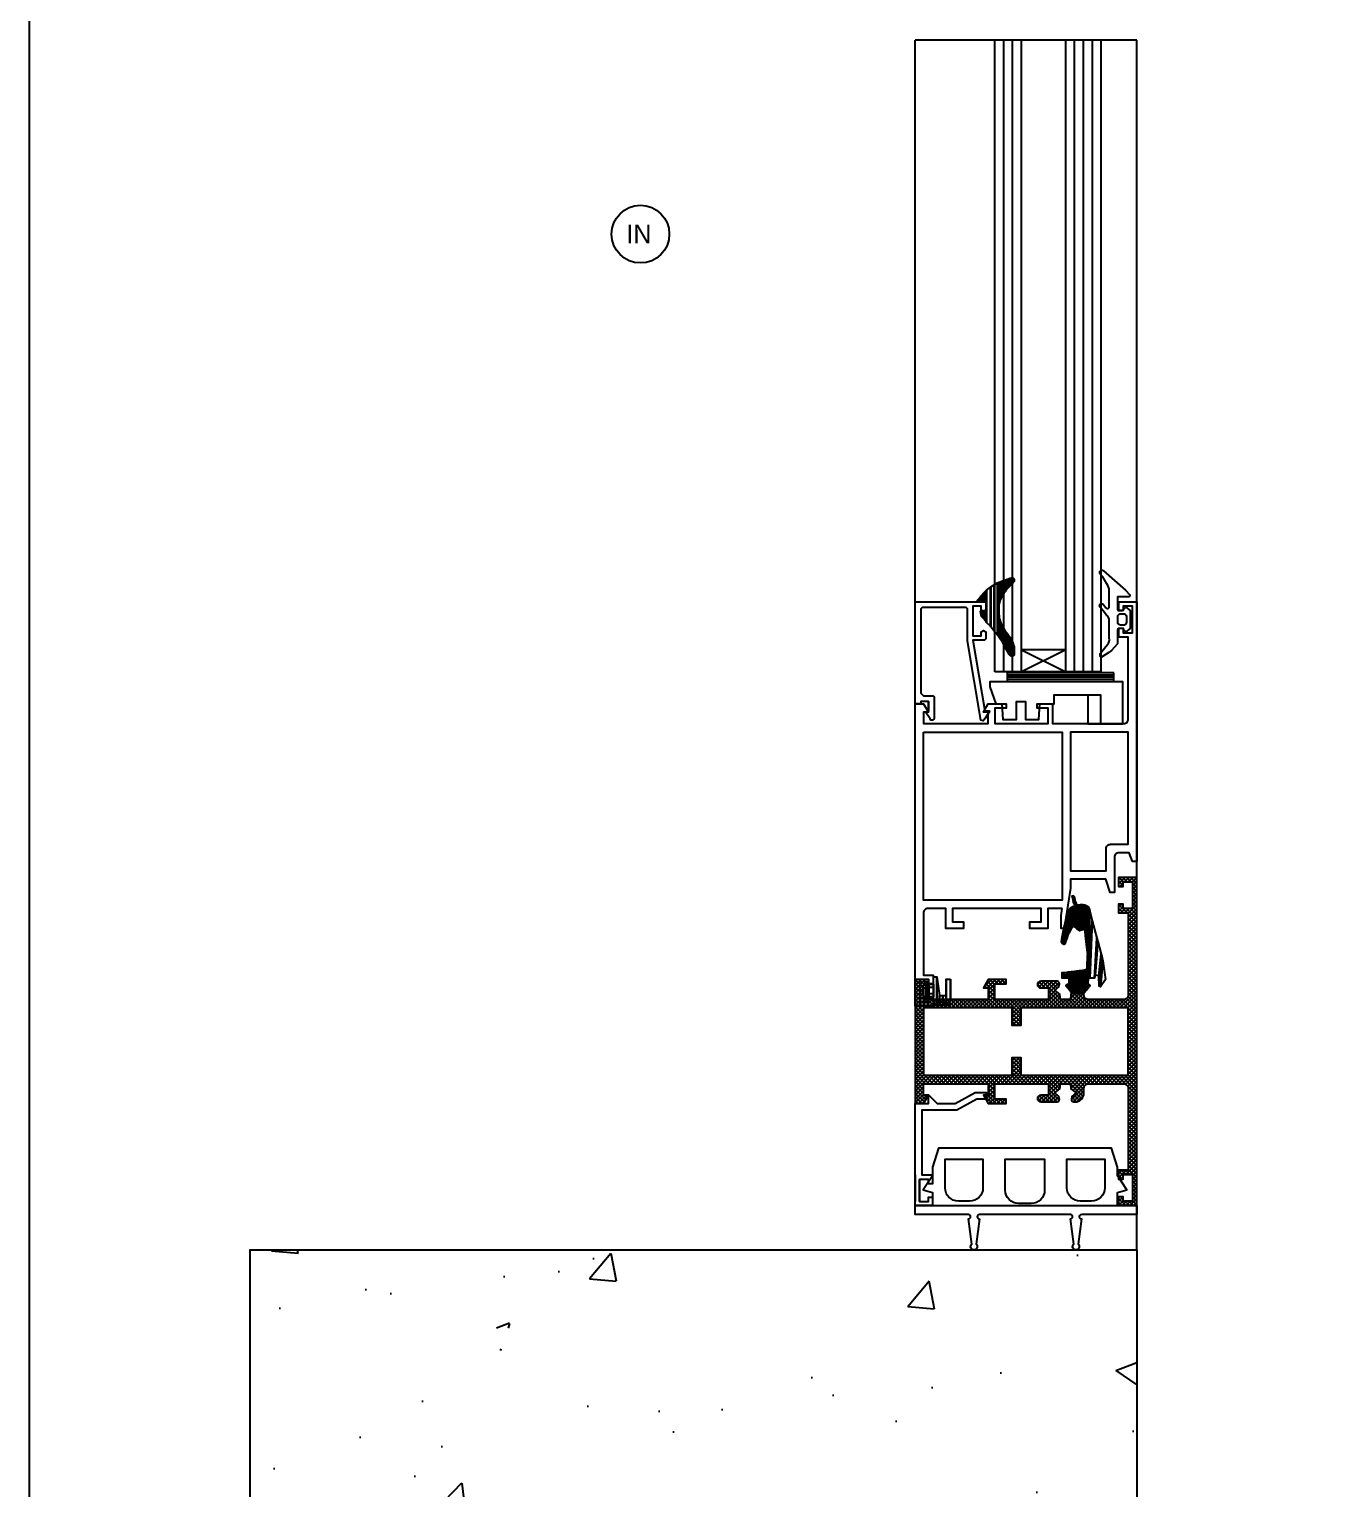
# Model space of a CAD drawing. Header units: millimetres. Extents: x 128.98 to 130.52, y 96.54 to 97.67.
# Drawn here: x 128.9763 to 129.2694, y 96.87 to 97.1991 of the extents above; entities that cross this region are included whole.
import ezdxf

# ---------------------------------------------------------------- set-up
doc = ezdxf.new("R2010")
doc.units = ezdxf.units.MM
doc.linetypes.add('CENTER', pattern=[2, 1.25, -0.25, 0.25, -0.25])
for name, color, linetype in [('11', 7, 'Continuous'), ('ACCES', 1, 'Continuous'), ('JOINT', 3, 'Continuous'), ('PARC', 8, 'Continuous'), ('PROFIL', 7, 'Continuous')]:
    doc.layers.add(name, color=color, linetype=linetype)
doc.styles.add('2', font='SCRIPTC.SHX', dxfattribs={"height": 0.2})
doc.styles.add('ROMANS', font='romans')

# ---------------------------------------------------------------- blocks, each defined once
blk = doc.blocks.new('8070A000')
at = {"layer": 'PROFIL'}
for points in [[(69.19, -16.83), (69.2, -20.1), (73.7, -20.1), (73.7, -24.1), (72.2, -24.1), (72.2, -21.6), (69.2, -21.6), (69.2, -41.6), (72.2, -41.6), (72.2, -39.1), (73.7, -39.1), (73.7, -43.1), (69.2, -43.1), (69.2, -47.1, 0.414214), (70.2, -48.1), (84.2, -48.1), (84.2, -45.9), (86.2, -45.9), (86.2, -46.9), (85.2, -46.9), (85.2, -49), (90.2, -49), (90.2, -46.9), (89.2, -46.9), (89.2, -45.9), (91.2, -45.9), (91.2, -50), (23, -50), (23, -48.1), (24.9, -47), (24.9, -48.1), (27.5, -48.1), (27.5, -33.5), (24.9, -33.5), (24.9, -34.6), (23, -33.5), (23, -29.5), (24, -29.5), (24, -32), (27.5, -32), (27.5, -20), (24, -20), (24, -22.5), (23, -22.5), (23, -19), (27.5, -19), (27.5, -2.93, 0.414214), (26.5, -1.93), (8, -1.93), (8, -4.1), (6, -4.1), (6, -3.1), (7, -3.1), (7, -1), (1, -1), (1, -3.1), (2, -3.1), (2, -4.1), (0, -4.1), (0, 0), (58.6, 0), (58.6, -1), (56.6, -1.73), (56.6, -4.03, 0.414214), (57.6, -5.03), (65.6, -5.03), (65.6, -6.03), (62.6, -6.98), (62.6, -14.93), (64.6, -14.93), (73.7, -16.43), (73.7, -17.1), (70.76, -17.1)], [(54.7, -5.93), (54.7, -1.93), (29.4, -1.93), (29.4, -14.93), (60.7, -14.93), (60.7, -6.93), (55.7, -6.93, -0.414214)]]:
    blk.add_lwpolyline(points, format="xyb", close=True, dxfattribs=at)
blk.add_lwpolyline([(29.4, -48.1), (29.4, -16.83), (67.3, -16.83), (67.3, -48.1)], close=True, dxfattribs=at)
blk = doc.blocks.new('2273000')
at = {"layer": 'PARC'}
blk.add_lwpolyline([(8.94, 24.69), (6.84, 24.69), (8.94, 24.69), (8.94, 26.39), (8.44, 26.39), (8.44, 27.69), (31.15, 27.69), (31.44, 27.4), (31.44, 12.09), (31.15, 11.79), (29.55, 11.79), (29.27, 12.29), (29.55, 12.79), (30.44, 12.79), (30.44, 14.69), (23.74, 14.69), (23.74, 12.79), (24.63, 12.79), (24.92, 12.29), (24.63, 11.79), (23.04, 11.79), (22.74, 12.09), (22.74, 14.69), (6.84, 11.99), (6.86, 11), (6.67, 10.94), (5.06, 11.98), (4.57, 12.39), (4.7, 12.85), (22.64, 15.89), (29.85, 15.89), (30.14, 16.19), (30.14, 26.1), (29.85, 26.39), (10.83, 26.39), (10.24, 25.81), (10.24, 23.69), (9.95, 23.39), (5.02, 23.39), (4.7, 23.75), (4.75, 24.15), (5, 24.33), (6.44, 25.27), (6.84, 24.69)], dxfattribs=at)
blk = doc.blocks.new('2902000')
at = {"layer": 'JOINT', "color": 3, "linetype": 'Continuous'}
blk.add_3dface([(1.73, -3.49), (1.73, -1.59), (4.23, -1.59), (4.23, -3.49)], dxfattribs=at)
mesh = blk.add_polyface(dxfattribs=at)
corners = [(2.25, 3.71), (-1.91, 3.16), (3.93, 2.61), (-2.98, 2.88), (3.74, 2.33), (-3.43, 2.76), (1.47, 2.21), (-6.31, 2), (1.28, 1.44), (-7.03, 1.81), (1.98, 1.26), (-10.98, 0.77), (1.98, 0.21), (3.51, 0.21), (3.76, 0.21), (-13.18, 0.19), (1.98, -0.55), (3.09, -0.55), (4.47, -0.37), (-13.52, 0.1), (4.58, -0.46), (-0.01, 0.1), (-13.89, 0), (4.7, -0.56), (0, 0), (-0.91, 0), (-14.21, -0.19), (4.93, -0.75), (0.02, -0.19), (-2.61, -0.19), (5.43, -1.15), (0.07, -0.59), (-6.29, -0.59), (-14.44, -0.59), (5.43, -1.15), (0.07, -0.59), (-6.29, -0.59), (-14.44, -0.59), (5.43, -1.47), (0.11, -0.91), (-9.12, -0.91), (-14.56, -0.91), (5.43, -1.53), (0.12, -0.97), (-9.1, -0.97), (-14.59, -0.97), (5.43, -1.95), (0.17, -1.39), (-8.97, -1.39), (-14.65, -1.39), (5.43, -2.46), (0.23, -1.91), (-8.81, -1.91), (-14.65, -1.91), (5.43, -2.71), (0.26, -2.15), (-8.74, -2.15), (-14.6, -2.15), (5.43, -2.84), (0.28, -2.28), (-8.85, -2.28), (-14.57, -2.28), (5.43, -3.3), (0.34, -2.74), (-9.2, -2.74), (-14.65, -2.74), (5.43, -3.62), (0.38, -3.06), (-9.36, -2.89), (-14.91, -2.9), (5.43, -3.67), (0.38, -3.12), (-9.4, -2.94), (-14.38, -2.94), (-14.98, -2.91), (5.43, -3.76), (0.39, -3.2), (-9.46, -3.02), (-14.37, -3.02), (-14.47, -3.02), (-15.23, -3.04), (5.09, -4.04), (0.43, -3.48), (-9.65, -3.3), (-14.33, -3.3), (-14.69, -3.26), (-15.56, -3.14), (5.05, -4.07), (0.43, -3.51), (-9.68, -3.33), (-14.32, -3.33), (-14.72, -3.29), (-15.83, -3.17), (4.98, -4.13), (0.44, -3.57), (-9.72, -3.39), (-14.3, -3.39), (-14.79, -3.35), (-16.49, -3.31), (4.76, -4.3), (0.46, -3.75), (-9.84, -3.57), (-14.23, -3.57), (-15.07, -3.44), (-16.63, -3.48), (4.76, -4.31), (0.46, -3.75), (-9.84, -3.57), (-14.23, -3.57), (-15.07, -3.44), (-16.63, -3.49), (4.68, -4.37), (0.47, -3.81), (-9.73, -3.63), (-14.2, -3.63), (-15.2, -3.48), (-16.62, -3.55), (4.61, -4.43), (0.48, -3.87), (-9.63, -3.69), (-14.18, -3.69), (-15.55, -3.54), (-16.61, -3.61), (4.56, -4.47), (3.09, -4.47), (1.98, -4.47), (0.48, -3.91), (-9.56, -3.73), (-14.16, -3.73), (-15.78, -3.58), (-16.6, -3.65), (4.39, -4.61), (3.2, -4.61), (1.98, -4.61), (0.5, -4.05), (-9.33, -3.87), (-14.08, -3.87), (-16.58, -3.79), (4.18, -4.78), (3.34, -4.78), (1.98, -4.78), (0.52, -4.22), (-9.05, -4.04), (-13.98, -4.04), (3.76, -5.12), (3.51, -5.12), (1.98, -5.12), (0.56, -4.56), (-8.47, -4.38), (-13.6, -4.38), (1.98, -5.23), (0.57, -4.67), (-8.29, -4.49), (-13.48, -4.49), (1.98, -5.31), (0.58, -4.75), (-8.16, -4.57), (-13.28, -4.57), (1.98, -5.46), (0.6, -4.9), (-7.74, -4.72), (-12.88, -4.72), (1.98, -5.67), (0.67, -5.67), (-7.16, -4.93), (-12.04, -4.93), (1.98, -5.78), (0.68, -5.78), (-6.85, -5.05), (-11.48, -5.05), (1.98, -6.01), (0.71, -6.01), (-6.25, -5.27), (-10.79, -5.27), (-5.76, -5.45), (-10.24, -5.45), (-5.64, -5.66), (-9.23, -5.66), (-5.71, -5.75), (-8.8, -5.75), (-5.9, -6.02), (-7.25, -6.02), (-6.22, -6.2)]
mesh.append_faces([[corners[k] for k in face] for face in [(139, 138, 144, 145), (167, 166, 170, 171)]], dxfattribs={"vtx0": -1, "color": 3})
mesh.append_faces([[corners[k] for k in face] for face in [(0, 0, 2, 1), (1, 2, 4, 3), (3, 4, 6, 5), (5, 6, 8, 7), (7, 8, 10, 9), (9, 10, 12, 11), (11, 12, 16, 15), (15, 18, 20, 19), (19, 21, 25, 22), (21, 20, 23, 24), (22, 25, 29, 26), (24, 23, 27, 28), (26, 29, 32, 33), (28, 27, 30, 31), (33, 32, 36, 37), (31, 30, 34, 35), (37, 36, 40, 41), (35, 34, 38, 39), (41, 40, 44, 45), (39, 38, 42, 43), (45, 44, 48, 49), (43, 42, 46, 47), (49, 48, 52, 53), (47, 46, 50, 51), (53, 52, 56, 57), (51, 50, 54, 55), (57, 56, 60, 61), (55, 54, 58, 59), (61, 60, 64, 65), (59, 58, 62, 63), (65, 64, 68, 69), (63, 62, 66, 67), (69, 68, 72, 74), (67, 66, 70, 71), (74, 73, 79, 80), (73, 72, 77, 78), (71, 70, 75, 76), (80, 79, 85, 86), (78, 77, 83, 84), (76, 75, 81, 82), (86, 85, 91, 92), (84, 83, 89, 90), (82, 81, 87, 88), (92, 91, 97, 98), (90, 89, 95, 96), (88, 87, 93, 94), (98, 97, 103, 104), (96, 95, 101, 102), (94, 93, 99, 100), (104, 103, 109, 110), (102, 101, 107, 108), (100, 99, 105, 106), (110, 109, 115, 116), (108, 107, 113, 114), (106, 105, 111, 112), (116, 115, 121, 122), (114, 113, 119, 120), (112, 111, 117, 118), (122, 121, 129, 130), (120, 119, 127, 128), (118, 117, 123, 126), (130, 129, 137, 137), (128, 127, 135, 136), (126, 125, 133, 134), (124, 123, 131, 132), (136, 135, 142, 143), (134, 133, 140, 141), (132, 131, 138, 139), (143, 142, 148, 149), (141, 140, 146, 147), (149, 148, 152, 153), (147, 146, 150, 151), (153, 152, 156, 157), (151, 150, 154, 155), (157, 156, 160, 161), (155, 154, 158, 159), (161, 160, 164, 165), (159, 158, 162, 163), (165, 164, 168, 169), (163, 162, 166, 167), (169, 168, 172, 173), (173, 172, 174, 175), (175, 174, 176, 177), (177, 176, 178, 179), (179, 178, 180, 181), (181, 180, 182, 182)]], dxfattribs={"vtx0": -1, "vtx2": -1, "color": 3})
mesh.append_faces([[corners[k] for k in face] for face in [(16, 17), (125, 124)]], dxfattribs={"vtx1": -1, "color": 3})
mesh.append_faces([[corners[k] for k in face] for face in [(13, 14, 18, 17)]], dxfattribs={"vtx2": -1, "color": 3})
mesh = blk.add_polyface(dxfattribs=at)
corners = [(-9.75, -0.87), (-9.34, -1.56), (-13.6, -1.56), (-9.1, -1.99), (-13.86, -1.99), (-9.08, -2.02), (-13.86, -2.02), (-9.33, -2.35), (-13.9, -2.35), (-9.84, -2.96), (-13.66, -2.96), (-13.42, -2.96), (-9.88, -3.02), (-13.65, -3.02), (-13.39, -3.02), (-10.27, -3.54), (-13.13, -3.54), (-12.78, -3.54), (-10.29, -3.56), (-13.12, -3.56), (-12.93, -3.56), (-12.75, -3.56), (-10.29, -3.59), (-13.1, -3.59), (-12.72, -3.59), (-10.29, -3.74), (-12.54, -3.74), (-9.95, -3.99), (-12.26, -3.99), (-9.88, -4.02), (-12.22, -4.02), (-11.83, -4.02), (-9.8, -4.06), (-12.17, -4.06), (-11.77, -4.06), (-9.05, -4.46), (-11.19, -4.46), (-10.83, -4.46), (-9.02, -4.48), (-11.17, -4.48), (-10.81, -4.48), (-8.41, -4.8), (-10.36, -4.8), (-8.08, -4.92), (-10.2, -4.92), (-9.82, -4.92), (-7.76, -5.03), (-10.04, -5.03), (-9.68, -5.03), (-7.15, -5.25), (-9.41, -5.25), (-8.98, -5.25), (-6.87, -5.35), (-9.28, -5.35), (-8.69, -5.35), (-6.79, -5.38), (-8.61, -5.38), (-8.09, -5.38), (-6.47, -5.49), (-8.28, -5.49), (-7.8, -5.49), (-6.44, -5.5), (-7.78, -5.5), (-6.36, -5.62), (-7.48, -5.62), (-6.38, -5.68), (-7.34, -5.68), (-7.14, -5.74), (-6.41, -5.74), (-6.85, -5.83), (-6.56, -5.83)]
mesh.append_faces([[corners[k] for k in face] for face in [(68, 67, 69, 70)]], dxfattribs={"vtx0": -1, "color": 3})
mesh.append_faces([[corners[k] for k in face] for face in [(0, 0, 2, 1), (1, 2, 4, 3), (3, 4, 6, 5), (5, 6, 8, 7), (7, 8, 10, 9), (9, 11, 14, 12), (11, 10, 13, 13), (12, 14, 16, 15), (15, 17, 21, 18), (17, 16, 19, 20), (18, 21, 24, 22), (20, 19, 23, 23), (22, 24, 26, 25), (25, 26, 28, 27), (27, 28, 30, 29), (29, 31, 34, 32), (31, 30, 33, 33), (32, 34, 36, 35), (35, 37, 40, 38), (37, 36, 39, 39), (38, 40, 42, 41), (41, 42, 44, 43), (43, 45, 48, 46), (45, 44, 47, 47), (46, 48, 50, 49), (49, 51, 54, 52), (51, 50, 53, 53), (52, 54, 56, 55), (55, 57, 60, 58), (57, 56, 59, 59), (58, 60, 62, 61), (61, 62, 64, 63), (63, 64, 66, 65), (65, 66, 67, 68)]], dxfattribs={"vtx0": -1, "vtx2": -1, "color": 3})
blk = doc.blocks.new('2343000')
at = {"color": 3, "linetype": 'Continuous', "const_width": 0.5}
blk.add_lwpolyline([(0, 0), (0, 0)], dxfattribs=at)
at = {"layer": 'JOINT', "color": 3, "linetype": 'Continuous'}
blk.add_3dface([(6.13, 5.7), (4.63, 5.7), (4.63, 7.2), (6.13, 7.2)], dxfattribs=at)
mesh = blk.add_polyface(dxfattribs=at)
corners = [(7.89, 1.82), (3.26, 1.82), (7.89, 1.84), (3.26, 1.84), (2.42, 1.84), (2.03, 1.84), (7.89, 2.82), (3.26, 2.82), (2.7, 2.82), (2.03, 2.82), (3.26, 2.83), (2.7, 2.83), (2.03, 2.83), (4.26, 2.83), (3.26, 3.54), (2.91, 3.54), (2.03, 3.54), (4.26, 3.54), (2.03, 4.35), (4.26, 4.35), (2.03, 4.94), (8.48, 4.94), (2.03, 5.7), (3.95, 5.7), (6.8, 5.7), (8.48, 5.7), (3.95, 6.7), (6.8, 6.7), (3.4, 7.13), (7.36, 7.13), (3.4, 7.41), (7.36, 7.41), (4.23, 8), (6.53, 8)]
mesh.append_faces([[corners[k] for k in face] for face in [(21, 20, 22, 25), (31, 30, 32, 33)]], dxfattribs={"vtx0": -1, "color": 3})
mesh.append_faces([[corners[k] for k in face] for face in [(2, 3, 7, 6), (6, 7, 10, 13), (8, 9, 12, 11), (13, 10, 14, 17), (11, 12, 16, 15), (17, 16, 18, 19), (19, 18, 20, 21), (24, 23, 26, 27), (27, 26, 28, 29), (29, 28, 30, 31)]], dxfattribs={"vtx0": -1, "vtx2": -1, "color": 3})
mesh.append_faces([[corners[k] for k in face] for face in [(14, 15)]], dxfattribs={"vtx1": -1, "color": 3})
mesh.append_faces([[corners[k] for k in face] for face in [(0, 1, 3, 2), (4, 5, 9, 8)]], dxfattribs={"vtx2": -1, "color": 3})
blk = doc.blocks.new('2271000')
at = {"layer": 'PARC'}
blk.add_line((3.258, 0.859), (3.858, 0.859), dxfattribs=at)
blk.add_lwpolyline([(3.858, 0.959), (3.858, 1.163), (3.758, 1.163), (3.758, 1.249), (3.951, 1.249), (3.951, 0.859), (1.651, 0.859), (1.651, 1.159), (1.451, 1.159), (1.651, 1.359), (1.651, 1.759), (1.401, 2.209), (1.401, 2.459), (1.551, 2.459), (1.551, 2.248), (1.801, 1.798), (1.801, 1.009), (3.258, 1.009), (3.258, 1.249), (3.458, 1.249), (3.458, 1.163), (3.358, 1.163), (3.358, 0.959), (3.858, 0.959), (3.358, 0.959)], dxfattribs=at)
blk = doc.blocks.new('*X13')
at = {"color": 0}
for p, q in [((679, -4.24), (680.38, -2.86)), ((679, -3.36), (679.5, -2.86)), ((680.03, -3.86), (679.03, -2.86)), ((680.92, -3.86), (679.92, -2.86)), ((680.26, -3.86), (681.26, -2.86)), ((681.8, -3.86), (680.8, -2.86)), ((681.15, -3.86), (682.15, -2.86)), ((683.1, -4.28), (681.68, -2.86)), ((682.03, -3.86), (683.03, -2.86)), ((683.1, -3.39), (682.57, -2.86)), ((680, -4.71), (679, -3.71)), ((679, -5.13), (680, -4.13)), ((680, -5.6), (679, -4.6)), ((679, -6.01), (680, -5.01)), ((680, -6.48), (679, -5.48)), ((679, -6.89), (680, -5.89)), ((680, -7.36), (679, -6.36)), ((682.1, -4.68), (683.1, -3.68)), ((682.8, -4.86), (682.1, -4.16)), ((682.8, -4.86), (683.1, -4.56)), ((679, -7.78), (680, -6.78)), ((680, -8.25), (679, -7.25)), ((679, -8.66), (680, -7.66)), ((680, -9.13), (679, -8.13)), ((679, -9.55), (680, -8.55)), ((680.93, -10.95), (679, -9.02)), ((679, -10.43), (680, -9.43)), ((679, -12.2), (681.34, -9.86)), ((679, -11.31), (680.45, -9.86)), ((681.73, -10.86), (680.73, -9.86)), ((681.22, -10.86), (683.1, -8.98)), ((682.61, -10.86), (681.61, -9.86)), ((682.1, -9.1), (682.34, -8.86)), ((683.1, -10.46), (682.1, -9.46)), ((682.1, -10.86), (683.1, -9.87)), ((683.1, -9.58), (682.38, -8.86)), ((680.93, -11.83), (679, -9.9)), ((680.93, -12.72), (679, -10.78)), ((679, -13.08), (680.93, -11.15)), ((680.93, -13.6), (679, -11.67)), ((679, -13.97), (680.93, -12.03)), ((680.93, -14.48), (679, -12.55)), ((679, -14.85), (680.93, -12.92)), ((682.99, -10.86), (683.1, -10.75)), ((680.93, -15.37), (679, -13.44)), ((679, -15.73), (680.93, -13.8)), ((680.93, -16.25), (679, -14.32)), ((679, -16.62), (680.93, -14.68)), ((680.93, -17.14), (679, -15.2)), ((679, -17.5), (680.93, -15.57)), ((680.93, -18.02), (679, -16.09)), ((679, -18.38), (680.93, -16.45)), ((680.93, -18.9), (679, -16.97)), ((679, -19.27), (680.93, -17.34)), ((680.93, -19.79), (679, -17.85)), ((679, -20.15), (680.93, -18.22)), ((680.93, -20.67), (679, -18.74)), ((679, -21.04), (680.93, -19.1)), ((680.93, -21.55), (679, -19.62)), ((679, -21.92), (680.93, -19.99)), ((680.93, -22.44), (679, -20.51)), ((679, -22.8), (680.93, -20.87)), ((680.93, -23.32), (679, -21.39)), ((679, -23.69), (680.93, -21.76)), ((680.93, -24.21), (679, -22.27)), ((679, -24.57), (680.93, -22.64)), ((680.93, -25.09), (679, -23.16)), ((679, -25.46), (680.93, -23.52)), ((680.93, -25.97), (679, -24.04)), ((679, -26.34), (680.93, -24.41)), ((680.93, -26.86), (679, -24.93)), ((679, -27.22), (680.93, -25.29)), ((680.93, -27.74), (679, -25.81)), ((679, -28.11), (680.93, -26.18)), ((690.93, -28.55), (693.21, -26.27)), ((693.68, -27.23), (692.73, -26.28)), ((696.25, -30.3), (700.28, -26.27)), ((696.54, -27.36), (697.63, -26.27)), ((696.96, -27.83), (698.51, -26.27)), ((698.93, -28.07), (697.14, -26.27)), ((697.45, -28.22), (699.4, -26.27)), ((699.52, -27.77), (698.02, -26.27)), ((700.41, -27.77), (698.91, -26.27)), ((701.14, -27.62), (699.79, -26.27)), ((701.44, -27.03), (700.68, -26.27)), ((708.5, -26.01), (708.65, -25.86)), ((709.22, -26.86), (708.5, -26.14)), ((708.53, -26.86), (709.53, -25.86)), ((710.1, -26.86), (709.1, -25.86)), ((709.41, -26.86), (710.41, -25.86)), ((710.99, -26.86), (709.99, -25.86)), ((710.3, -26.86), (711.3, -25.86)), ((712.77, -27.76), (710.87, -25.86)), ((711, -27.04), (712.18, -25.86)), ((711, -27.93), (712.71, -26.22)), ((713.52, -27.63), (711.76, -25.86)), ((726.19, -27.76), (728.09, -25.86)), ((726.95, -26.12), (727.21, -25.86)), ((729, -28.08), (726.98, -26.06)), ((727.07, -27.76), (728.97, -25.86)), ((729, -27.2), (727.67, -25.86)), ((729, -26.31), (728.55, -25.86)), ((680.93, -28.63), (679, -26.69)), ((679, -28.99), (680.93, -27.06)), ((680.94, -29.52), (679, -27.58)), ((679, -29.87), (680.93, -27.94)), ((682.8, -32.26), (679, -28.46)), ((679, -30.76), (680.93, -28.83)), ((681.92, -32.26), (679, -29.35)), ((688.99, -32.26), (692.84, -28.41)), ((689.87, -32.26), (693.35, -28.79)), ((690.75, -32.26), (693.85, -29.16)), ((690.93, -29.44), (693.72, -26.65)), ((694.29, -32.26), (690.93, -28.9)), ((695.17, -32.26), (690.95, -28.03)), ((691.08, -27.52), (692.18, -26.42)), ((693.94, -30.15), (691.15, -27.36)), ((692.83, -28.15), (691.53, -26.85)), ((693.33, -27.76), (692.04, -26.48)), ((693.88, -29.2), (693.82, -29.14)), ((695.17, -32.26), (698.93, -28.5)), ((696.06, -32.26), (698.93, -29.39)), ((696.32, -29.35), (696.95, -28.71)), ((699.59, -32.26), (696.44, -29.1)), ((698.93, -28.95), (696.53, -26.55)), ((696.8, -27.7), (696.55, -27.45)), ((700.48, -32.26), (696.94, -28.72)), ((698.93, -29.83), (697.45, -28.35)), ((699.66, -27.77), (701.06, -26.37)), ((700.55, -27.77), (701.43, -26.89)), ((709.32, -32.26), (712.5, -29.08)), ((711, -28.81), (713.03, -26.78)), ((712.5, -28.37), (711, -26.87)), ((712.5, -29.26), (711, -27.76)), ((711, -29.69), (712.5, -28.19)), ((712.5, -30.14), (711, -28.64)), ((713.74, -32.26), (711, -29.53)), ((712.93, -27.76), (713.35, -27.34)), ((725.23, -32.26), (729, -28.49)), ((726.03, -27.76), (726.01, -27.74)), ((726.11, -32.26), (729, -29.37)), ((726.91, -27.76), (726.33, -27.18)), ((729, -28.96), (726.66, -26.62)), ((727.1, -28.62), (729, -26.72)), ((727.1, -29.5), (729, -27.6)), ((729, -29.85), (727.1, -27.95)), ((729, -30.73), (727.1, -28.83)), ((679, -31.64), (680.98, -29.66)), ((679, -32.53), (681.35, -30.18)), ((681.03, -32.26), (679, -30.23)), ((679, -33.41), (682.05, -30.36)), ((680.93, -33.04), (679, -31.11)), ((680.93, -33.93), (679, -32)), ((679, -34.29), (680.93, -32.36)), ((680.93, -34.81), (679, -32.88)), ((681.03, -32.26), (682.93, -30.36)), ((683.68, -32.26), (681.77, -30.35)), ((681.92, -32.26), (683.82, -30.36)), ((684.57, -32.26), (682.67, -30.36)), ((682.8, -32.26), (684.7, -30.36)), ((685.45, -32.26), (683.55, -30.36)), ((683.68, -32.26), (685.58, -30.36)), ((686.34, -32.26), (684.44, -30.36)), ((684.57, -32.26), (686.47, -30.36)), ((687.22, -32.26), (685.32, -30.36)), ((685.45, -32.26), (687.35, -30.36)), ((688.1, -32.26), (686.2, -30.36)), ((686.34, -32.26), (688.24, -30.36)), ((688.99, -32.26), (687.09, -30.36)), ((687.22, -32.26), (689.12, -30.36)), ((689.87, -32.26), (687.97, -30.36)), ((688.1, -32.26), (690.01, -30.36)), ((690.75, -32.26), (688.85, -30.36)), ((691.64, -32.26), (689.74, -30.36)), ((692.52, -32.26), (690.47, -30.21)), ((693.41, -32.26), (690.87, -29.72)), ((691.64, -32.26), (693.93, -29.97)), ((692.52, -32.26), (694.42, -30.36)), ((693.41, -32.26), (695.31, -30.36)), ((696.06, -32.26), (694.16, -30.36)), ((694.29, -32.26), (696.19, -30.36)), ((696.94, -32.26), (695.04, -30.36)), ((697.83, -32.26), (695.93, -30.36)), ((698.71, -32.26), (696.29, -29.84)), ((696.94, -32.26), (698.93, -30.27)), ((697.83, -32.26), (699.73, -30.36)), ((698.71, -32.26), (700.61, -30.36)), ((701.36, -32.26), (699.46, -30.36)), ((699.59, -32.26), (701.49, -30.36)), ((702.25, -32.26), (700.35, -30.36)), ((700.48, -32.26), (702.38, -30.36)), ((703.13, -32.26), (701.23, -30.36)), ((701.36, -32.26), (703.26, -30.36)), ((704.01, -32.26), (702.11, -30.36)), ((702.25, -32.26), (704.15, -30.36)), ((704.9, -32.26), (703, -30.36)), ((703.13, -32.26), (705.03, -30.36)), ((707.1, -33.58), (703.88, -30.36)), ((704.01, -32.26), (705.91, -30.36)), ((707.1, -32.7), (704.76, -30.36)), ((704.9, -32.26), (706.8, -30.36)), ((705.2, -33.73), (708.56, -30.36)), ((705.2, -32.84), (707.68, -30.36)), ((707.1, -34.46), (705.2, -32.56)), ((705.2, -34.61), (707.1, -32.71)), ((707.55, -32.26), (705.65, -30.36)), ((708.43, -32.26), (706.53, -30.36)), ((709.32, -32.26), (707.42, -30.36)), ((707.55, -32.26), (709.45, -30.36)), ((710.2, -32.26), (708.3, -30.36)), ((708.43, -32.26), (710.33, -30.36)), ((711.08, -32.26), (709.18, -30.36)), ((711.97, -32.26), (710.07, -30.36)), ((710.2, -32.26), (712.5, -29.96)), ((712.85, -32.26), (710.95, -30.36)), ((711.08, -32.26), (712.98, -30.36)), ((711.97, -32.26), (713.87, -30.36)), ((714.62, -32.26), (712.72, -30.36)), ((712.85, -32.26), (714.75, -30.36)), ((715.5, -32.26), (713.6, -30.36)), ((713.74, -32.26), (715.64, -30.36)), ((716.39, -32.26), (714.49, -30.36)), ((714.62, -32.26), (716.52, -30.36)), ((717.27, -32.26), (715.37, -30.36)), ((715.5, -32.26), (717.4, -30.36)), ((718.16, -32.26), (716.26, -30.36)), ((716.39, -32.26), (718.29, -30.36)), ((719.04, -32.26), (717.14, -30.36)), ((717.27, -32.26), (719.17, -30.36)), ((719.92, -32.26), (718.02, -30.36)), ((718.16, -32.26), (720.06, -30.36)), ((720.81, -32.26), (718.91, -30.36)), ((719.04, -32.26), (720.94, -30.36)), ((721.69, -32.26), (719.79, -30.36)), ((719.92, -32.26), (721.82, -30.36)), ((722.57, -32.26), (720.67, -30.36)), ((720.81, -32.26), (722.71, -30.36)), ((723.46, -32.26), (721.56, -30.36)), ((721.69, -32.26), (723.59, -30.36)), ((724.34, -32.26), (722.44, -30.36)), ((722.57, -32.26), (724.47, -30.36)), ((725.23, -32.26), (723.33, -30.36)), ((723.46, -32.26), (725.36, -30.36)), ((726.11, -32.26), (724.21, -30.36)), ((724.34, -32.26), (726.24, -30.36)), ((726.99, -32.26), (725.09, -30.36)), ((729, -33.38), (725.98, -30.36)), ((729, -32.5), (726.86, -30.36)), ((726.99, -32.26), (729, -30.26)), ((729, -31.62), (727.1, -29.72)), ((727.1, -33.04), (729, -31.14)), ((727.1, -33.92), (729, -32.02)), ((729, -34.27), (727.1, -32.37)), ((727.1, -34.81), (729, -32.91)), ((679, -35.18), (680.93, -33.25)), ((680.93, -35.7), (679, -33.76)), ((679, -36.06), (680.93, -34.13)), ((680.93, -36.58), (679, -34.65)), ((679, -36.95), (680.93, -35.01)), ((680.93, -37.46), (679, -35.53)), ((679, -37.83), (680.93, -35.9)), ((707.1, -35.35), (705.2, -33.45)), ((705.2, -35.49), (707.1, -33.59)), ((707.1, -36.23), (705.2, -34.33)), ((706.25, -36.26), (705.2, -35.22)), ((705.36, -36.26), (705.2, -36.1)), ((705.32, -36.26), (707.1, -34.48)), ((706.2, -36.26), (707.1, -35.36)), ((729, -35.15), (727.1, -33.25)), ((727.1, -35.69), (729, -33.79)), ((729, -36.03), (727.1, -34.13)), ((727.1, -36.58), (729, -34.68)), ((729, -36.92), (727.1, -35.02)), ((727.1, -37.46), (729, -35.56)), ((729, -37.8), (727.1, -35.9)), ((680.93, -38.35), (679, -36.42)), ((679, -38.71), (680.93, -36.78)), ((680.93, -39.23), (679, -37.3)), ((679, -39.6), (680.93, -37.67)), ((680.93, -40.12), (679, -38.18)), ((679, -40.48), (680.93, -38.55)), ((680.93, -41), (679, -39.07)), ((679, -41.37), (680.93, -39.43)), ((707.08, -36.26), (707.1, -36.25)), ((727.1, -38.34), (729, -36.44)), ((729, -38.69), (727.1, -36.79)), ((727.1, -39.23), (729, -37.33)), ((729, -39.57), (727.1, -37.67)), ((727.1, -40.11), (729, -38.21)), ((729, -40.45), (727.1, -38.55)), ((727.1, -41), (729, -39.1)), ((729, -41.34), (727.1, -39.44)), ((680.93, -41.88), (679, -39.95)), ((679, -42.25), (680.93, -40.32)), ((680.93, -42.77), (679, -40.84)), ((679, -43.13), (680.93, -41.2)), ((680.93, -43.65), (679, -41.72)), ((679, -44.02), (680.93, -42.09)), ((680.93, -44.54), (679, -42.6)), ((727.1, -41.88), (729, -39.98)), ((729, -42.22), (727.1, -40.32)), ((727.1, -42.76), (729, -40.86)), ((729, -43.11), (727.1, -41.21)), ((727.1, -43.65), (729, -41.75)), ((729, -43.99), (727.1, -42.09)), ((727.1, -44.53), (729, -42.63)), ((679, -44.9), (680.93, -42.97)), ((680.93, -45.42), (679, -43.49)), ((679, -45.78), (680.93, -43.85)), ((680.93, -46.3), (679, -44.37)), ((679, -46.67), (680.93, -44.74)), ((680.93, -47.19), (679, -45.26)), ((679, -47.55), (680.93, -45.62)), ((703.71, -49.36), (707.1, -45.97)), ((705.2, -44.33), (706.07, -43.46)), ((705.2, -45.22), (706.96, -43.46)), ((707.1, -45.95), (705.2, -44.05)), ((705.2, -46.1), (707.1, -44.2)), ((707.1, -46.84), (705.2, -44.94)), ((705.2, -46.99), (707.1, -45.09)), ((708.74, -49.36), (705.2, -45.82)), ((707.1, -45.07), (705.49, -43.46)), ((707.1, -44.19), (706.37, -43.46)), ((729, -44.87), (727.1, -42.97)), ((727.1, -45.41), (729, -43.51)), ((729, -45.76), (727.1, -43.86)), ((727.1, -46.3), (729, -44.4)), ((729, -46.64), (727.1, -44.74)), ((727.1, -47.18), (729, -45.28)), ((729, -47.53), (727.1, -45.63)), ((682.22, -49.36), (679, -46.14)), ((679, -48.44), (680.93, -46.5)), ((681.46, -49.48), (679, -47.02)), ((679, -49.32), (680.93, -47.39)), ((679, -51.09), (682.63, -47.46)), ((679, -50.2), (681.74, -47.46)), ((681.03, -49.93), (679, -47.91)), ((680.93, -50.72), (679, -48.79)), ((683.11, -49.36), (681.21, -47.46)), ((681.52, -49.45), (683.51, -47.46)), ((683.99, -49.36), (682.09, -47.46)), ((682.49, -49.36), (684.39, -47.46)), ((684.87, -49.36), (682.97, -47.46)), ((683.38, -49.36), (685.28, -47.46)), ((685.76, -49.36), (683.86, -47.46)), ((684.26, -49.36), (686.16, -47.46)), ((686.64, -49.36), (684.74, -47.46)), ((685.15, -49.36), (687.05, -47.46)), ((687.53, -49.36), (685.63, -47.46)), ((686.03, -49.36), (687.93, -47.46)), ((688.41, -49.36), (686.51, -47.46)), ((686.91, -49.36), (688.81, -47.46)), ((689.29, -49.36), (687.39, -47.46)), ((687.8, -49.36), (689.7, -47.46)), ((690.22, -49.4), (688.28, -47.46)), ((688.68, -49.36), (690.58, -47.46)), ((692.94, -51.24), (689.16, -47.46)), ((689.56, -49.36), (691.46, -47.46)), ((693.45, -50.86), (690.05, -47.46)), ((690.35, -49.46), (692.35, -47.46)), ((690.81, -49.88), (693.23, -47.46)), ((690.93, -51.53), (695, -47.46)), ((690.93, -50.65), (694.12, -47.46)), ((693.88, -50.42), (690.93, -47.46)), ((693.94, -49.59), (691.81, -47.46)), ((694.6, -49.36), (692.7, -47.46)), ((695.48, -49.36), (693.58, -47.46)), ((693.98, -49.36), (695.88, -47.46)), ((698.93, -51.93), (694.46, -47.46)), ((694.87, -49.36), (696.77, -47.46)), ((698.93, -51.05), (695.35, -47.46)), ((695.75, -49.36), (697.65, -47.46)), ((698.93, -50.16), (696.23, -47.46)), ((696.27, -49.72), (698.54, -47.46)), ((696.34, -50.55), (699.42, -47.46)), ((696.84, -50.92), (700.3, -47.46)), ((699.02, -49.36), (697.12, -47.46)), ((699.9, -49.36), (698, -47.46)), ((700.78, -49.36), (698.88, -47.46)), ((699.29, -49.36), (701.19, -47.46)), ((701.67, -49.36), (699.77, -47.46)), ((700.17, -49.36), (702.07, -47.46)), ((702.55, -49.36), (700.65, -47.46)), ((701.06, -49.36), (702.96, -47.46)), ((703.44, -49.36), (701.54, -47.46)), ((701.94, -49.36), (703.84, -47.46)), ((704.32, -49.36), (702.42, -47.46)), ((702.82, -49.36), (704.72, -47.46)), ((705.2, -49.36), (703.3, -47.46)), ((706.09, -49.36), (704.19, -47.46)), ((704.59, -49.36), (707.1, -46.85)), ((706.97, -49.36), (705.07, -47.46)), ((707.85, -49.36), (705.2, -46.71)), ((705.47, -49.36), (707.37, -47.46)), ((706.36, -49.36), (708.26, -47.46)), ((707.24, -49.36), (709.14, -47.46)), ((709.62, -49.36), (707.72, -47.46)), ((708.13, -49.36), (710.03, -47.46)), ((710.51, -49.36), (708.61, -47.46)), ((709.01, -49.36), (710.91, -47.46)), ((712.5, -50.47), (709.49, -47.46)), ((709.89, -49.36), (711.79, -47.46)), ((712.5, -49.59), (710.37, -47.46)), ((710.78, -49.36), (712.68, -47.46)), ((711, -50.02), (713.56, -47.46)), ((713.16, -49.36), (711.26, -47.46)), ((714.04, -49.36), (712.14, -47.46)), ((712.55, -49.36), (714.45, -47.46)), ((714.93, -49.36), (713.03, -47.46)), ((713.43, -49.36), (715.33, -47.46)), ((715.81, -49.36), (713.91, -47.46)), ((714.31, -49.36), (716.21, -47.46)), ((716.69, -49.36), (714.79, -47.46)), ((715.2, -49.36), (717.1, -47.46)), ((717.58, -49.36), (715.68, -47.46)), ((716.08, -49.36), (717.98, -47.46)), ((718.46, -49.36), (716.56, -47.46)), ((716.97, -49.36), (718.87, -47.46)), ((719.35, -49.36), (717.45, -47.46)), ((717.85, -49.36), (719.75, -47.46)), ((720.23, -49.36), (718.33, -47.46)), ((718.73, -49.36), (720.63, -47.46)), ((721.11, -49.36), (719.21, -47.46)), ((719.62, -49.36), (721.52, -47.46)), ((722, -49.36), (720.1, -47.46)), ((720.5, -49.36), (722.4, -47.46)), ((722.88, -49.36), (720.98, -47.46)), ((721.38, -49.36), (723.28, -47.46)), ((723.76, -49.36), (721.86, -47.46)), ((722.27, -49.36), (724.17, -47.46)), ((724.65, -49.36), (722.75, -47.46)), ((723.15, -49.36), (725.05, -47.46)), ((725.53, -49.36), (723.63, -47.46)), ((724.04, -49.36), (725.94, -47.46)), ((726.42, -49.36), (724.52, -47.46)), ((724.92, -49.36), (726.82, -47.46)), ((729, -51.06), (725.4, -47.46)), ((725.8, -49.36), (729, -46.17)), ((729, -50.18), (726.28, -47.46)), ((726.69, -49.36), (729, -47.05)), ((729, -48.41), (727.1, -46.51)), ((729, -49.29), (727.1, -47.39)), ((727.1, -49.83), (729, -47.93)), ((727.1, -50.72), (729, -48.82)), ((680.93, -51.61), (679, -49.67)), ((679, -51.97), (681.02, -49.95)), ((680.93, -52.49), (679, -50.56)), ((679, -52.86), (680.93, -50.92)), ((680.93, -53.37), (679, -51.44)), ((679, -53.74), (680.93, -51.81)), ((680.93, -54.26), (679, -52.33)), ((693.73, -52.91), (690.89, -50.07)), ((693.36, -53.43), (690.93, -51)), ((692.44, -53.39), (690.99, -51.95)), ((691.1, -52.25), (693.95, -49.39)), ((691.44, -52.79), (692.74, -51.49)), ((691.93, -53.18), (693.23, -51.88)), ((692.58, -53.42), (693.66, -52.34)), ((693.12, -51.11), (693.89, -50.34)), ((699.57, -53.45), (696.31, -50.19)), ((696.49, -53.05), (698.93, -50.6)), ((697.8, -53.45), (696.56, -52.21)), ((696.97, -53.45), (698.93, -51.48)), ((698.69, -53.45), (697.06, -51.82)), ((697.35, -51.3), (698.93, -49.71)), ((697.85, -53.45), (699.35, -51.95)), ((698.73, -53.45), (700.23, -51.95)), ((700.45, -53.45), (698.95, -51.95)), ((699.62, -53.45), (701.03, -52.04)), ((701.17, -53.28), (699.84, -51.95)), ((700.5, -53.45), (701.42, -52.53)), ((701.44, -52.67), (700.72, -51.95)), ((710.7, -53.86), (712.6, -51.96)), ((711, -50.91), (712.5, -49.41)), ((712.5, -51.35), (711, -49.85)), ((711, -51.79), (712.5, -50.29)), ((713.09, -52.83), (711, -50.74)), ((711, -52.68), (712.5, -51.18)), ((712.77, -53.39), (711, -51.62)), ((712.35, -53.86), (711, -52.51)), ((711.58, -53.86), (713.48, -51.96)), ((713.42, -52.27), (713.11, -51.96)), ((726.27, -52.43), (726.74, -51.96)), ((728.26, -53.86), (726.36, -51.96)), ((726.59, -52.99), (729, -50.59)), ((726.92, -53.55), (729, -51.47)), ((727.1, -51.6), (729, -49.7)), ((729, -51.94), (727.1, -50.04)), ((729, -52.83), (727.1, -50.93)), ((729, -53.71), (727.1, -51.81)), ((727.49, -53.86), (729, -52.35)), ((679, -54.62), (680.93, -52.69)), ((680.93, -55.14), (679, -53.21)), ((679, -55.51), (680.93, -53.58)), ((680.93, -56.03), (679, -54.09)), ((679, -56.39), (680.93, -54.46)), ((680.93, -56.91), (679, -54.98)), ((679, -57.28), (680.93, -55.34)), ((680.93, -57.79), (679, -55.86)), ((693.53, -53.35), (693.63, -53.25)), ((696.91, -53.45), (696.48, -53.01)), ((708.5, -53.41), (709.05, -52.86)), ((708.82, -53.86), (708.5, -53.54)), ((709.7, -53.86), (708.7, -52.86)), ((708.93, -53.86), (709.93, -52.86)), ((710.59, -53.86), (709.59, -52.86)), ((709.81, -53.86), (710.81, -52.86)), ((711.47, -53.86), (710.47, -52.86)), ((712.47, -53.86), (712.55, -53.78)), ((727.38, -53.86), (726.71, -53.19)), ((728.38, -53.86), (729, -53.24)), ((679, -58.16), (680.93, -56.23)), ((680.93, -58.68), (679, -56.75)), ((679, -59.04), (680.93, -57.11)), ((680.93, -59.56), (679, -57.63)), ((679, -59.93), (680.93, -58)), ((680.93, -60.45), (679, -58.51)), ((679, -60.81), (680.93, -58.88)), ((680.93, -61.33), (679, -59.4)), ((679, -61.69), (680.93, -59.76)), ((680.93, -62.21), (679, -60.28)), ((679, -62.58), (680.93, -60.65)), ((680.93, -63.1), (679, -61.17)), ((679, -63.46), (680.93, -61.53)), ((680.93, -63.98), (679, -62.05)), ((679, -64.35), (680.93, -62.41)), ((680.93, -64.86), (679, -62.93)), ((679, -65.23), (680.93, -63.3)), ((680.93, -65.75), (679, -63.82)), ((679, -66.11), (680.93, -64.18)), ((680.93, -66.63), (679, -64.7)), ((679, -67), (680.93, -65.07)), ((680.93, -67.52), (679, -65.58)), ((679, -67.88), (680.93, -65.95)), ((680.93, -68.4), (679, -66.47)), ((679, -68.77), (680.93, -66.83)), ((681.51, -69.86), (679, -67.35)), ((679, -69.65), (680.93, -67.72)), ((680.63, -69.86), (679, -68.24)), ((679, -70.53), (680.93, -68.6)), ((680, -70.12), (679, -69.12)), ((680.56, -69.86), (681.56, -68.86)), ((683.1, -70.57), (681.39, -68.86)), ((681.44, -69.86), (682.44, -68.86)), ((682.1, -70.09), (683.1, -69.09)), ((683.1, -69.68), (682.28, -68.86)), ((680, -71), (679, -70)), ((679, -71.42), (680, -70.42)), ((680, -71.89), (679, -70.89)), ((679, -72.3), (680, -71.3)), ((680, -72.77), (679, -71.77)), ((679, -73.19), (680, -72.19)), ((682.51, -70.86), (682.1, -70.45)), ((682.21, -70.86), (683.1, -69.97)), ((683.09, -70.86), (683.1, -70.85)), ((680, -73.66), (679, -72.66)), ((679, -74.07), (680, -73.07)), ((680, -74.54), (679, -73.54)), ((679, -74.95), (680, -73.95)), ((680, -75.42), (679, -74.42)), ((679, -75.84), (680, -74.84)), ((680.55, -76.86), (679, -75.31)), ((681.51, -76.86), (683.1, -75.27)), ((682.1, -75.39), (682.63, -74.86)), ((683.1, -75.87), (682.1, -74.87)), ((683.1, -74.99), (682.97, -74.86)), ((679, -76.72), (680, -75.72)), ((679.67, -76.86), (679, -76.19)), ((679.74, -76.86), (680.74, -75.86)), ((681.44, -76.86), (680.44, -75.86)), ((680.63, -76.86), (681.63, -75.86)), ((682.32, -76.86), (681.32, -75.86)), ((683.1, -76.76), (682.1, -75.76)), ((682.39, -76.86), (683.1, -76.16))]:
    blk.add_line(p, q, dxfattribs=at)
blk = doc.blocks.new('8085')
at = {"layer": 'PROFIL'}
blk.add_lwpolyline([(17.22, -27.5), (17.3, -26.32), (18.5, -25.42), (17.53, -24.65), (17.45, -23.97, -0.449659), (17.94, -23.41), (18.24, -23.41), (21.65, -23.41, -1), (21.65, -24.91), (19.9, -24.91), (19.9, -27.5), (31.97, -27.5), (31.97, -24), (29.47, -24), (29.47, -23), (33.47, -23), (34.57, -24.9), (33.47, -24.9), (33.47, -27.5), (48.07, -27.5), (48.07, -24.9), (46.97, -24.9), (48.07, -23), (49.97, -23), (49.97, -37), (49.97, -51), (48.07, -51), (46.97, -49.1), (48.07, -49.1), (48.07, -46.5), (33.47, -46.5), (33.47, -49.1), (34.57, -49.1), (33.47, -51), (29.47, -51), (29.47, -50), (31.97, -50), (31.97, -46.5), (19.9, -46.5), (19.9, -49.09), (21.65, -49.09, -1), (21.65, -50.59), (18.24, -50.59), (17.94, -50.59, -0.449659), (17.45, -50.03), (17.53, -49.35), (18.5, -48.58), (17.3, -47.68), (17.22, -46.5), (14.92, -46.5), (14.84, -47.68), (13.64, -48.58), (14.61, -49.35), (14.69, -50.03, -0.449659), (14.2, -50.59), (13.9, -50.59, -0.414214), (11.9, -48.59), (11.9, -47.5, 0.414214), (10.9, -46.5), (2.9, -46.5, 0.414214), (1.9, -47.5), (1.9, -66), (4.07, -66), (4.07, -68), (3.07, -68), (3.07, -67), (0.97, -67), (0.97, -73), (3.07, -73), (3.07, -72), (4.07, -72), (4.07, -74), (-0.03, -74), (-0.03, -37), (-0.03, 0), (4.07, 0), (4.07, -2), (3.07, -2), (3.07, -1), (0.97, -1), (0.97, -7), (3.07, -7), (3.07, -6), (4.07, -6), (4.07, -8), (1.9, -8), (1.9, -26.5, 0.414214), (2.9, -27.5), (10.9, -27.5, 0.414214), (11.9, -26.5), (11.9, -25.41, -0.414214), (13.9, -23.41), (14.2, -23.41, -0.449659), (14.69, -23.97), (14.61, -24.65), (13.64, -25.42), (14.84, -26.32), (14.92, -27.5)], format="xyb", close=True, dxfattribs=at)
blk.add_lwpolyline([(1.9, -29.4), (26.17, -29.4), (26.17, -33.4), (28.07, -33.4), (28.07, -29.4), (48.07, -29.4), (48.07, -37), (48.07, -44.6), (28.07, -44.6), (28.07, -40.6), (26.17, -40.6), (26.17, -44.6), (1.9, -44.6), (1.9, -37)], close=True, dxfattribs=at)
blk.add_blockref('*X13', (-679.03, 2.86))
blk = doc.blocks.new('2644000')
at = {"layer": 'ACCES'}
for p, q in [((-11.41, -3.67), (-11.41, -27.67)), ((-9.41, -3.67), (-11.41, -3.67)), ((-10.91, -3.67), (-10.91, -27.67)), ((-10.41, -3.67), (-10.41, -27.67)), ((-9.91, -3.67), (-9.91, -27.67)), ((-9.41, -27.67), (-11.41, -27.67))]:
    blk.add_line(p, q, dxfattribs=at)
blk.add_lwpolyline([(-6.41, -9.57), (0.09, -9.57), (0.09, -1.67), (-9.41, -1.67), (-9.41, -31.67), (-8.22, -31.67), (-4.41, -30.32), (-4.41, -28.97), (-0.91, -28.72), (-0.91, -25.62), (-4.91, -25.62), (-4.91, -23.62), (-0.91, -23.62), (-0.91, -20.62), (-4.41, -20.37), (-4.41, -17.17), (-6.41, -17.17), (-6.41, -6.67), (0.09, -6.67)], dxfattribs=at)
blk = doc.blocks.new('2393000')
at = {"layer": 'ACCES'}
blk.add_lwpolyline([(-45.6, 0), (-45.6, 2.96), (-47.71, 3.53), (-45.6, 6.8), (-45.6, 8.7), (-44.25, 13), (-5.25, 13), (-3.9, 8.7), (-3.9, 6.7), (-1.79, 3.53), (-3.9, 2.96), (-3.9, 0)], dxfattribs=at)
for points in [[(-37.2, 1, 0.414219), (-34.2, 4), (-34.2, 10.5), (-42.75, 10.5), (-42.75, 4.01, 0.415506), (-39.75, 1), (-37.2, 1)], [(-23.3, 0.5, 0.414223), (-20.3, 3.5), (-20.3, 10.5), (-29.2, 10.5), (-29.2, 3.51, 0.415696), (-26.2, 0.5), (-23.3, 0.5)], [(-9.75, 1, 0.414218), (-6.75, 4), (-6.75, 10.5), (-15.3, 10.5), (-15.3, 4, 0.414216), (-12.3, 1), (-9.75, 1)]]:
    blk.add_lwpolyline(points, format="xyb", dxfattribs=at)
blk.add_lwpolyline([(-14.5, -3), (-13.75, -8.68, 2.612051), (-12.75, -8.69), (-12, -3, -1), (-12, -2), (0, -2), (0, 0), (-45.6, 0), (-50, 0), (-50, -2), (-37.57, -2, -1.06092), (-37.5, -3), (-36.75, -8.68, 2.612051), (-35.75, -8.69), (-35, -3, -1), (-35, -2), (-14.5, -2, -1)], format="xyb", close=True, dxfattribs=at)
blk = doc.blocks.new('2895')
at = {"layer": 'JOINT', "color": 3, "linetype": 'Continuous'}
mesh = blk.add_polyface(dxfattribs=at)
corners = [(5.11, -9.75), (5.35, -9.74), (4.95, -9.74), (5.35, -9.74), (4.93, -9.74), (-9.95, -9.74), (5.36, -9.73), (4.87, -9.73), (-9.94, -9.73), (-11.53, -9.73), (5.36, -9.72), (4.81, -9.72), (-9.92, -9.72), (-11.8, -9.72), (5.37, -9.72), (4.78, -9.72), (-9.91, -9.72), (-11.8, -9.72), (5.53, -9.6), (4.65, -9.6), (-9.56, -9.6), (-11.93, -9.6), (5.53, -9.58), (4.64, -9.58), (-9.52, -9.58), (-11.94, -9.58), (5.62, -9.42), (4.48, -9.42), (-9.07, -9.42), (-12.03, -9.42), (5.62, -9.4), (4.45, -9.4), (-9.01, -9.4), (-12.05, -9.4), (5.63, -9.33), (4.38, -9.33), (-8.81, -9.33), (-12.05, -9.33), (5.66, -9.14), (4.19, -9.14), (-8.47, -9.14), (-12.05, -9.14), (5.65, -9.1), (4.15, -9.1), (-8.4, -9.1), (-12.05, -9.1), (5.53, -8.73), (3.77, -8.73), (-7.74, -8.73), (-11.77, -8.73), (5.49, -8.61), (3.65, -8.61), (-7.52, -8.61), (-11.62, -8.61), (5.42, -8.4), (3.43, -8.4), (-7.25, -8.4), (-11.36, -8.4), (5.32, -8.11), (3.13, -8.11), (-6.86, -8.11), (-10.83, -8.11), (5.2, -7.78), (2.66, -7.78), (-6.43, -7.78), (-10.24, -7.78), (5.19, -7.73), (2.59, -7.73), (-6.37, -7.73), (-10.15, -7.73), (5.14, -7.61), (2.41, -7.61), (-6.21, -7.61), (-9.9, -7.61), (5.06, -7.37), (2.08, -7.37), (-5.81, -7.37), (-9.43, -7.37), (4.95, -7.09), (1.58, -7.09), (-5.33, -7.09), (-8.88, -7.09), (4.87, -6.87), (1.2, -6.87), (-4.95, -6.87), (-8.53, -6.87), (4.77, -6.59), (0.7, -6.59), (-4.15, -6.59), (-8.08, -6.59), (4.7, -6.39), (0.03, -6.39), (-3.61, -6.39), (-7.77, -6.39), (4.68, -6.35), (-0.11, -6.35), (-3.49, -6.35), (-7.72, -6.35), (4.64, -6.22), (-0.56, -6.22), (-2.02, -6.22), (-7.57, -6.22), (4.55, -5.99), (-7.3, -5.99), (4.09, -5.21), (-6.38, -5.21), (3.64, -4.44), (-5.4, -4.44), (3.57, -4.36), (-5.29, -4.36), (2.85, -3.51), (-4.41, -3.51), (-1.87, -3.43), (0.35, -3.43), (2.78, -3.43), (-4.3, -3.43), (-1.87, -3.08), (0.35, -3.08), (2.48, -3.08), (-3.87, -3.08), (-1.87, -2.89), (0.35, -2.89), (2.26, -2.89), (-3.62, -2.89), (-1.87, -2.38), (0.35, -2.38), (1.69, -2.38), (-3.06, -2.38), (-1.87, -2.2), (0.35, -2.2), (1.48, -2.2), (-2.41, -2.2), (0.35, -2.09), (1.36, -2.09), (-1.87, -2.09), (0.35, -1.56), (0.75, -1.56), (0.44, -1.42), (0.6, -1.42)]
mesh.append_faces([[corners[k] for k in face] for face in [(136, 135, 137, 138)]], dxfattribs={"vtx0": -1, "color": 3})
mesh.append_faces([[corners[k] for k in face] for face in [(0, 0, 2, 1), (1, 2, 4, 3), (3, 4, 7, 6), (5, 5, 9, 8), (6, 7, 11, 10), (8, 9, 13, 12), (10, 11, 15, 14), (12, 13, 17, 16), (14, 15, 19, 18), (16, 17, 21, 20), (18, 19, 23, 22), (20, 21, 25, 24), (22, 23, 27, 26), (24, 25, 29, 28), (26, 27, 31, 30), (28, 29, 33, 32), (30, 31, 35, 34), (32, 33, 37, 36), (34, 35, 39, 38), (36, 37, 41, 40), (38, 39, 43, 42), (40, 41, 45, 44), (42, 43, 47, 46), (44, 45, 49, 48), (46, 47, 51, 50), (48, 49, 53, 52), (50, 51, 55, 54), (52, 53, 57, 56), (54, 55, 59, 58), (56, 57, 61, 60), (58, 59, 63, 62), (60, 61, 65, 64), (62, 63, 67, 66), (64, 65, 69, 68), (66, 67, 71, 70), (68, 69, 73, 72), (70, 71, 75, 74), (72, 73, 77, 76), (74, 75, 79, 78), (76, 77, 81, 80), (78, 79, 83, 82), (80, 81, 85, 84), (82, 83, 87, 86), (84, 85, 89, 88), (86, 87, 91, 90), (88, 89, 93, 92), (90, 91, 95, 94), (92, 93, 97, 96), (94, 95, 99, 98), (96, 97, 101, 100), (98, 101, 103, 102), (102, 103, 105, 104), (104, 105, 107, 106), (106, 107, 109, 108), (108, 109, 111, 110), (110, 111, 115, 114), (114, 113, 117, 118), (112, 115, 119, 116), (118, 117, 121, 122), (116, 119, 123, 120), (122, 121, 125, 126), (120, 123, 127, 124), (126, 125, 129, 130), (124, 127, 131, 128), (130, 129, 132, 133), (128, 131, 134, 134), (133, 132, 135, 136)]], dxfattribs={"vtx0": -1, "vtx2": -1, "color": 3})
mesh.append_faces([[corners[k] for k in face] for face in [(99, 100), (113, 112)]], dxfattribs={"vtx1": -1, "color": 3})
blk = doc.blocks.new('2891000')
at = {"layer": 'JOINT'}
for points in [[(-4.81, -0.97), (-4.06, 0), (0, 0), (0.74, -0.97), (0, -1.7), (0.02, -2.63, 0.437315), (0.24, -2.83), (3.49, -2.83), (4.95, -4.19), (5.45, -4.81), (6.5, -6.44), (6.28, -6.81), (5.62, -6.77), (3.64, -5.1, 0.220218), (2.2, -4.72), (-1.73, -4.73, 0.219129), (-3.01, -5.32), (-3.94, -6.06), (-4.82, -6.79, -0.941913), (-5.44, -6.13), (-4.62, -5.47, 0.575211), (-4.73, -4.76), (-8.53, -4.74, 0.163808), (-10.07, -5.25), (-11.61, -6.2), (-12.28, -6.75, -0.908296), (-13.01, -6.01), (-8.64, -1.03), (-7.66, -0.16, -0.490718), (-7.15, -0.26), (-7.11, -2.83), (-4.27, -2.83, 0.400714), (-4.06, -2.63), (-4.06, -1.7), (-4.81, -0.97)], [(-2.71, -0.87), (-1.39, -0.87, -0.351446), (-0.77, -1.37), (-0.75, -2.21, -0.374324), (-1.24, -2.79), (-2.71, -2.81, -0.372254), (-3.3, -2.31), (-3.31, -1.47, -0.421985), (-2.71, -0.87, -0.986857)]]:
    blk.add_lwpolyline(points, format="xyb", dxfattribs=at)
blk = doc.blocks.new('A$C2DF10163')
h = blk.add_hatch()
h.set_pattern_fill('AR-CONC', color=256, scale=5, style=0)
h.set_pattern_definition([(50, (5093.468, 2189.86), (35.86301, -3.1376), [3.75, -41.25]), (355, (5093.47, 2189.86), (-6.93757, 37.6096), [3, -33]), (100.4514, (5096.457, 2189.598), (28.92547, 34.47198), [3.187, -35.0571]), (46.1842, (5093.47, 2199.86), (53.36205, -8.27595), [5.625, -61.875]), (96.6356, (5097.915, 2199.17), (46.73314, 48.7059), [4.7805, -52.58565]), (351.1842, (5093.47, 2199.86), (46.7331, 48.70593), [4.5, -49.5]), (21, (5098.468, 2197.36), (29.84535, -20.13094), [3.75, -41.25]), (326, (5098.47, 2197.36), (12.16577, 36.2575), [3, -33]), (71.4514, (5100.955, 2195.68), (42.01113, 16.12652), [3.187, -35.0571]), (37.5, (5093.468, 2189.859), (0.607993, 16.644693), [0, -32.6, 0, -33.5, 0, -33.125]), (7.5, (5093.468, 2189.859), (13.153477, 19.720586), [0, -19.1, 0, -31.85, 0, -12.625]), (327.5, (5082.318, 2189.859), (26.691122, -1.127744), [0, -12.5, 0, -39, 0, -51.75]), (317.5, (5077.318, 2189.86), (29.15931, 5.00525), [0, -16.25, 0, -25.9, 0, -36.75])])
h.paths.add_polyline_path([(24.912, 191.871), (24.912, 183.059), (124.912, 183.059), (124.912, 191.871)])
h.paths.add_polyline_path([(24.912, 180.684), (24.912, 143.059), (124.912, 143.059), (124.912, 180.684)])
h.paths.add_polyline_path([(24.912, 140.684), (24.912, 131.871), (24.912, 103.659), (124.912, 103.659), (124.912, 140.684)])
for p, q in [((99.899, 257.058), (99.899, 328.272)), ((108.88, 257.058), (108.88, 328.272)), ((109.88, 257.058), (109.88, 328.272)), ((110.88, 257.058), (110.88, 328.272)), ((111.88, 257.058), (111.88, 328.272)), ((116.88, 257.058), (116.88, 328.272)), ((117.88, 257.058), (117.88, 328.272)), ((118.88, 257.058), (118.88, 328.272)), ((119.88, 257.058), (119.88, 328.272)), ((120.88, 257.058), (120.88, 328.272)), ((124.899, 257.058), (124.899, 328.272)), ((124.912, 191.871), (124.912, 328.272)), ((111.88, 259.558), (116.88, 257.058)), ((116.88, 259.558), (111.88, 257.058)), ((116.88, 259.558), (111.88, 259.558)), ((120.88, 257.058), (108.88, 257.058))]:
    blk.add_line(p, q)
at = {"linetype": 'CENTER'}
blk.add_line((124.912, 328.272), (99.899, 328.272), dxfattribs=at)
blk.add_lwpolyline([(0, 0.36), (770, 0.36), (770, 565.36), (0, 565.36)], close=True)
blk.add_lwpolyline([(24.912, 103.659), (24.912, 191.871), (124.912, 191.871), (124.912, 103.659)])
at = {"layer": '11'}
blk.add_circle((68.925, 306.414), 3.25, dxfattribs=at)
for name, p, xscale, yscale, zscale, rotation in [('2891000', (124.148, 261.952), 0.5, 0.5, 0.5, 270), ('2895', (106.207, 264.837), 0.5, 0.5, 0.5, 90), ('8070A000', (124.899, 264.968), 0.5, 0.5, 0.5, 270), ('2273000', (113.746, 249.247), 0.5, 0.5, 0.5, 90), ('2644000', (124.149, 251.244), 0.5, 0.5, 0.5, 270), ('2902000', (119.492, 223.499), 0.5, 0.5, 0.5, 270), ('2343000', (104.807, 218.444), 0.5, 0.5, 0.5, 90), ('2271000', (95.605, 216.624), 5, 5, 5, 270)]:
    blk.add_blockref(name, p, dxfattribs=dict(xscale=xscale, yscale=yscale, zscale=zscale, rotation=rotation))
at = {"xscale": -0.5, "yscale": 0.5, "zscale": 0.5}
for name, p in [('8085', (124.882, 233.868)), ('2393000', (99.899, 196.868))]:
    blk.add_blockref(name, p, dxfattribs=at)
blk.add_text('IN', height=2.1).set_placement((67.351, 305.383))
for tag, p, style in [('ROSY', (683.087, 14.827), '2'), ('30/10/02', (715.706, 4.642), 'ROMANS')]:
    blk.add_attdef(tag, p, '', height=2.88, dxfattribs=dict(style=style))

msp = doc.modelspace()

# ---------------------------------------------------------------- block references
at = {"xscale": 0.002, "yscale": 0.002, "zscale": 0.002}
msp.add_blockref('A$C2DF10163', (128.97633, 96.54007), dxfattribs=at)

doc.saveas('drawing.dxf')
